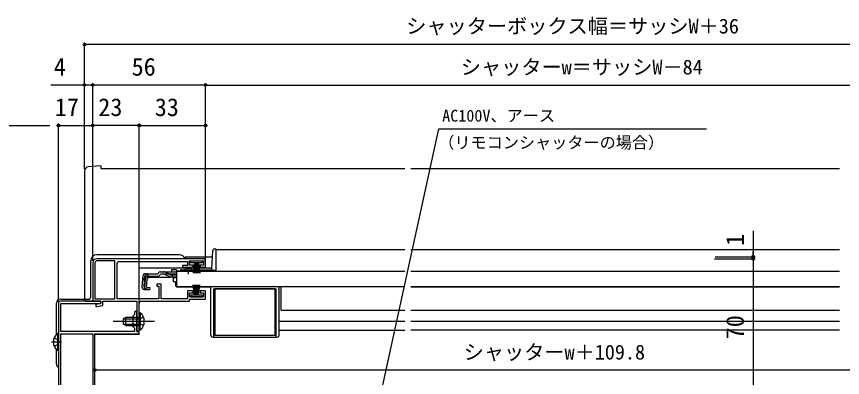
# Model space of a CAD drawing. Units: millimetres, scale not verified. Extents: x -525 to 525, y -783 to 778.
# Drawn here: x -276.8 to 132.8, y -472.5 to -293.8 of the extents above; entities that cross this region are included whole.
import ezdxf
from ezdxf.enums import TextEntityAlignment as Align

# ---------------------------------------------------------------- set-up
doc = ezdxf.new("R2010")
doc.units = ezdxf.units.MM
doc.header["$LTSCALE"] = 4
for name, color, linetype in [('0-2_YKK_11', 7, 'Continuous'), ('0-4_YKK_12', 2, 'Continuous'), ('0-5_YKK_13', 4, 'Continuous'), ('0-7_YKK_D', 6, 'Continuous')]:
    doc.layers.add(name, color=color, linetype=linetype)
doc.styles.add('ＭＳ ゴシック', font='')
doc.styles.get('ＭＳ ゴシック').set_extended_font_data('MS Gothic')

msp = doc.modelspace()

# ---------------------------------------------------------------- linework, layer by layer
at = {"layer": '0-2_YKK_11'}
msp.add_line((-184.495, -413.699), (-236.995, -413.699), dxfattribs=at)
for points in [[(-238.995, -415.699), (-238.995, -434.699), (-234.995, -434.699), (-234.995, -435.899), (-237.495, -436.399), (-237.495, -437.399), (-236.886, -437.399), (-233.995, -436.82), (-233.995, -434.699), (-217.095, -434.699), (-217.095, -449.699), (-215.895, -449.699), (-215.895, -445.157), (-216.015, -444.974), (-216.015, -444.424), (-215.895, -444.24), (-215.895, -435.699)], [(-237.895, -415.699), (-237.895, -433.599), (-227.995, -433.599)], [(-227.995, -433.599), (-227.995, -414.799), (-236.995, -414.799)], [(-214.895, -434.699), (-190.995, -434.699), (-190.995, -433.699), (-182.995, -433.699), (-182.995, -429.599), (-185.745, -429.599), (-185.745, -430.499), (-183.995, -430.499), (-183.995, -432.599), (-190.995, -432.599), (-190.995, -430.499), (-189.245, -430.499), (-189.245, -429.599), (-191.995, -429.599), (-191.995, -433.599), (-204.995, -433.599), (-204.995, -426.199), (-207.195, -426.199), (-207.195, -427.199), (-206.195, -427.199), (-206.195, -433.499), (-226.895, -433.499), (-226.895, -416.099)], [(-225.895, -415.099), (-191.995, -415.099), (-191.995, -416.999), (-194.495, -416.999), (-194.495, -417.799), (-189.245, -417.799), (-189.245, -416.899), (-190.995, -416.899), (-190.995, -414.799), (-183.995, -414.799), (-183.995, -416.899), (-185.745, -416.899), (-185.745, -417.799), (-182.995, -417.799), (-182.995, -415.199)], [(-255.995, -435.699), (-255.995, -540.699), (-275.995, -540.699), (-275.995, -542.699), (-275.295, -542.699), (-275.295, -541.899), (-263.695, -541.899), (-263.695, -542.699), (-263.295, -542.699), (-262.995, -542.399), (-262.695, -542.099), (-256.295, -542.099), (-255.995, -542.399), (-255.695, -542.699), (-254.795, -542.699), (-254.795, -538.699), (-235.895, -538.699)], [(-218.295, -440.299), (-218.295, -441.299), (-219.095, -442.099), (-219.095, -447.299), (-218.295, -448.099), (-218.295, -449.699), (-254.795, -449.699), (-254.795, -435.899), (-234.995, -435.899), (-234.995, -434.699), (-254.995, -434.699)], [(-235.895, -530.699), (-237.895, -530.699), (-237.895, -450.899), (-215.995, -450.899), (-215.995, -449.699), (-217.095, -449.699), (-217.095, -445.157), (-217.215, -444.974), (-217.215, -444.424), (-217.095, -444.24), (-217.095, -440.299)]]:
    msp.add_lwpolyline(points, dxfattribs=at)
msp.add_lwpolyline([(-238.995, -450.899), (-238.995, -537.499), (-254.795, -537.499), (-254.795, -450.899)], close=True, dxfattribs=at)
for centre, radius, start, end in [((-236.995, -415.699), 2, 90.00002, 180), ((-236.995, -415.699), 0.9, 90.00001, 179.99999), ((-225.895, -416.099), 1, 90.00001, 179.99999), ((-184.495, -415.199), 1.5, 0.00001, 89.99999), ((-254.995, -435.699), 1, 90.00001, 179.99999), ((-214.895, -435.699), 1, 90.00001, 179.99999), ((-217.695, -440.299), 0.6, 359.99999, 180.00001)]:
    msp.add_arc(centre, radius, start, end, dxfattribs=at)
at = {"layer": '0-4_YKK_12'}
for p, q in [((-177.993, -409.099), (-84.244, -409.099)), ((-177.993, -409.099), (-177.993, -419.402)), ((-81.244, -409.097), (131.255, -409.097)), ((-192.995, -412.697), (-192.995, -413.699)), ((-192.995, -412.697), (-179.675, -412.697)), ((-215.995, -433.499), (-215.995, -418.197)), ((-215.995, -418.197), (-179.949, -418.197)), ((-197.496, -419.599), (-194.246, -419.599)), ((-192.995, -417.799), (-192.995, -418.197)), ((-195.993, -427.399), (-195.993, -427.599)), ((-84.244, -427.599), (-195.993, -427.599)), ((-145.493, -439.095), (-145.493, -427.599)), ((-81.244, -427.597), (131.255, -427.597)), ((-215.995, -451.199), (-215.995, -435.199)), ((-145.493, -439.095), (-84.244, -439.095)), ((-81.244, -439.094), (131.255, -439.094)), ((-146.493, -444.599), (-84.244, -444.599)), ((-81.244, -444.597), (131.255, -444.597)), ((-146.493, -449.099), (-84.244, -449.099)), ((131.255, -449.097), (-81.244, -449.097)), ((-215.995, -451.199), (-237.895, -451.199))]:
    msp.add_line(p, q, dxfattribs=at)
at = {"layer": '0-5_YKK_13'}
for p, q in [((-234.996, -367.699), (-241.171, -368.239)), ((-242.996, -370.231), (-242.996, -433.699)), ((-81.244, -368.999), (131.255, -368.999)), ((-178.507, -408.799), (-177.996, -408.799)), ((-177.996, -408.799), (-177.996, -419.599)), ((-195.996, -411.699), (-236.995, -411.699)), ((-179.971, -418.625), (-179.506, -409.746)), ((-239.995, -432.699), (-239.995, -414.699)), ((-191.496, -421.319), (-191.496, -417.695)), ((-188.495, -415.699), (-189.195, -420.799)), ((-188.795, -420.799), (-188.295, -415.699)), ((-188.095, -415.699), (-188.445, -420.799)), ((-188.145, -420.799), (-187.895, -415.699)), ((-187.695, -415.699), (-187.895, -420.799)), ((-187.495, -415.699), (-187.495, -420.799)), ((-187.295, -415.699), (-187.095, -420.799)), ((-186.845, -420.799), (-187.095, -415.699)), ((-186.895, -415.699), (-186.545, -420.799)), ((-186.195, -420.799), (-186.695, -415.699)), ((-186.495, -415.699), (-185.795, -420.799)), ((-211.021, -421.119), (-214.283, -424.107)), ((-212.922, -421.119), (-206.564, -421.119)), ((-206.564, -421.119), (-206.535, -421.008)), ((-203.866, -421.319), (-205.381, -421.319)), ((-205.375, -420.119), (-203.929, -420.119)), ((-203.929, -420.119), (-197.496, -420.119)), ((-197.496, -421.319), (-203.866, -421.319)), ((-203.013, -421.51), (-200.902, -422.507)), ((-200.944, -421.47), (-202.97, -420.363)), ((-199.985, -421.715), (-197.496, -421.715)), ((-197.496, -419.119), (-197.496, -420.119)), ((-197.496, -419.799), (-84.244, -419.799)), ((-197.496, -420.119), (-197.496, -419.889)), ((-195.504, -419.599), (-194.246, -419.599)), ((-195.004, -419.099), (-193.37, -419.099)), ((-194.246, -419.799), (-194.246, -419.466)), ((-194.246, -419.466), (-188.746, -419.466)), ((-194.246, -419.799), (-188.746, -419.799)), ((-189.623, -419.099), (-180.471, -419.099)), ((-188.746, -419.799), (-188.746, -419.466)), ((-188.746, -419.599), (-179.996, -419.599)), ((-179.996, -418.77), (-179.996, -419.524)), ((-177.996, -419.524), (-179.996, -419.524)), ((-177.996, -419.599), (-179.996, -419.599)), ((-81.244, -419.797), (131.255, -419.797)), ((-214.117, -422.214), (-214.587, -427.586)), ((-213.551, -427.677), (-213.073, -422.214)), ((-212.795, -422.204), (-213.274, -427.678)), ((-212.795, -422.204), (-213.084, -422.175)), ((-212.356, -427.781), (-211.878, -422.319)), ((-211.1, -422.819), (-211.993, -423.637)), ((-211.878, -422.319), (-206.564, -422.319)), ((-211.1, -422.819), (-200.896, -422.819)), ((-200.048, -422.698), (-197.496, -422.698)), ((-197.993, -423.099), (-198.993, -423.099)), ((-198.993, -425.099), (-198.993, -423.099)), ((-197.993, -425.099), (-198.993, -425.099)), ((-197.993, -422.698), (-197.993, -423.099)), ((-197.993, -425.099), (-197.993, -426.599)), ((-213.496, -428.886), (-210.767, -429.125)), ((-210.741, -428.836), (-212.459, -428.663)), ((-212.356, -427.781), (-210.662, -427.93)), ((-210.662, -427.93), (-210.767, -429.125)), ((-196.993, -427.599), (-180.493, -427.599)), ((-195.993, -427.399), (-195.993, -427.599)), ((-188.495, -431.699), (-189.195, -426.599)), ((-188.795, -426.599), (-188.295, -431.699)), ((-188.095, -431.699), (-188.445, -426.599)), ((-188.145, -426.599), (-187.895, -431.699)), ((-187.695, -431.699), (-187.895, -426.599)), ((-187.495, -431.699), (-187.495, -426.599)), ((-187.295, -431.699), (-187.095, -426.599)), ((-186.845, -426.599), (-187.095, -431.699)), ((-186.895, -431.699), (-186.545, -426.599)), ((-186.195, -426.599), (-186.695, -431.699)), ((-186.495, -431.699), (-185.795, -426.599)), ((-180.493, -451.499), (-180.493, -427.599)), ((-178.993, -452.499), (-178.993, -428.599)), ((-178.993, -428.599), (-147.993, -428.599)), ((-147.993, -452.499), (-147.993, -428.599)), ((-146.493, -451.499), (-146.493, -427.599)), ((-81.244, -427.397), (131.255, -427.397)), ((-254.995, -433.699), (-240.995, -433.699)), ((-256.995, -451.111), (-256.995, -435.699)), ((-241.996, -434.699), (-238.996, -434.699)), ((-238.996, -434.699), (-238.996, -434.399)), ((-215.895, -440.45), (-215.895, -446.7)), ((-215.895, -440.45), (-215.386, -440.45)), ((-215.386, -440.45), (-215.386, -446.7)), ((-208.395, -444.7), (-228.895, -444.7)), ((-222.495, -442.7), (-223.895, -443.4)), ((-223.895, -443.4), (-223.895, -446)), ((-222.495, -446.7), (-223.895, -446)), ((-223.803, -443.355), (-215.895, -443.355)), ((-223.803, -446.046), (-215.895, -446.046)), ((-222.495, -446.7), (-222.495, -442.7)), ((-215.386, -448.95), (-215.386, -442.7)), ((-222.495, -446.7), (-215.895, -446.7)), ((-215.895, -448.95), (-215.386, -448.95)), ((-256.504, -450.649), (-256.504, -459.149)), ((-255.995, -450.649), (-256.504, -450.649)), ((-255.995, -450.649), (-255.995, -459.149)), ((-255.995, -452.899), (-255.995, -456.899)), ((-179.493, -452.499), (-147.493, -452.499)), ((-259.486, -454.899), (-254.4, -454.899)), ((-256.995, -465.699), (-256.995, -458.686)), ((-255.995, -459.149), (-256.504, -459.149))]:
    msp.add_line(p, q, dxfattribs=at)
for points in [[(-234.996, -367.699), (-234.996, -368.999), (-84.244, -368.999)], [(-197.496, -419.119), (-199.996, -419.119), (-199.996, -420.119)], [(-197.496, -419.799), (-197.496, -427.399), (-84.244, -427.399)], [(-215.895, -448.95), (-215.895, -442.7), (-222.495, -442.7)], [(-213.799, -442.625), (-215.706, -443.555), (-216.314, -444.7)], [(-213.799, -446.775), (-215.706, -445.845), (-216.314, -444.7)], [(-258.091, -452.824), (-256.184, -453.754), (-255.575, -454.899)], [(-258.091, -456.974), (-256.184, -456.044), (-255.575, -454.899)]]:
    msp.add_lwpolyline(points, dxfattribs=at)
for points in [[(-184.495, -414.799), (-184.495, -415.699), (-190.495, -415.699), (-190.495, -414.799)], [(-148.493, -451.599), (-148.493, -428.599), (-178.493, -428.599), (-178.493, -451.599)], [(-184.495, -432.599), (-184.495, -431.699), (-190.495, -431.699), (-190.495, -432.599)]]:
    msp.add_lwpolyline(points, close=True, dxfattribs=at)
for centre, radius, start, end in [((-240.996, -370.231), 2, 95, 180), ((-178.507, -409.799), 1, 90, 177), ((-236.995, -414.699), 3, 90, 180), ((-195.995, -414.699), 3, 19.47154, 90), ((-212.922, -422.319), 1.2, 90, 175), ((-211.878, -422.319), 1.2, 90, 175), ((-206.564, -421.119), 1.2, 270, 350.40593), ((-205.375, -421.319), 1.2, 90, 165), ((-203.929, -422.119), 2, 61.34821, 90), ((-203.866, -423.319), 2, 64.72727, 90), ((-199.985, -419.715), 2, 241.34821, 270), ((-200.896, -420.919), 1.9, 291.09634, 347.8468), ((-195.004, -419.599), 0.5, 90, 178), ((-191.496, -424.799), 6, 62.72039, 117.27961), ((-180.471, -418.599), 0.5, 270, 357), ((-200.048, -420.698), 2, 244.72727, 270), ((-200.896, -420.919), 1.9, 270, 291.09634), ((-213.392, -427.691), 1.2, 175, 265), ((-212.356, -427.781), 1.2, 175, 265), ((-212.368, -427.757), 0.91, 175, 264.23615), ((-196.993, -426.599), 1, 180, 270), ((-254.995, -435.699), 2, 90, 180), ((-241.996, -433.699), 1, 180, 270), ((-240.995, -432.699), 1, 270, 0), ((-218.926, -444.7), 5.531, 309.79413, 50.20587), ((-252.964, -454.899), 5.531, 129.79413, 230.20587), ((-179.493, -451.499), 1, 180, 270), ((-147.493, -451.499), 1, 270, 0), ((-254.995, -465.699), 2, 180, 239.99939)]:
    msp.add_arc(centre, radius, start, end, dxfattribs=at)
at = {"layer": '0-7_YKK_D'}
for p, q in [((-242.996, -369.231), (-242.996, -306.699)), ((293.006, -307.699), (-242.996, -307.699)), ((-242.996, -369.231), (-242.996, -326.699)), ((-238.995, -414.699), (-238.995, -326.699)), ((-238.995, -414.699), (-238.995, -326.699)), ((-182.995, -414.199), (-182.995, -326.699)), ((-182.995, -414.199), (-182.995, -326.699)), ((-182.995, -327.699), (-238.995, -327.699)), ((-182.995, -327.699), (233.005, -327.699)), ((-255.995, -434.699), (-255.995, -346.699)), ((-255.995, -347.699), (-238.995, -347.699)), ((-238.995, -414.699), (-238.995, -346.699)), ((-238.995, -414.699), (-238.995, -346.699)), ((-215.995, -347.699), (-238.995, -347.699)), ((-215.995, -447.499), (-215.995, -346.699)), ((-215.995, -447.499), (-215.995, -346.699)), ((-215.995, -347.699), (-182.995, -347.699)), ((-182.995, -414.199), (-182.995, -346.699)), ((69.564, -412.697), (89.502, -412.697)), ((88.502, -412.697), (88.502, -410.147)), ((88.502, -412.697), (88.502, -413.699)), ((69.242, -413.699), (89.502, -413.699)), ((69.242, -413.699), (89.502, -413.699)), ((88.502, -413.699), (88.502, -416.249)), ((88.502, -413.699), (88.502, -483.7)), ((287.905, -468.799), (-237.895, -468.799))]:
    msp.add_line(p, q, dxfattribs=at)
for points in [[(-238.995, -327.699), (-242.996, -327.699), (-259.665, -327.699)], [(-359.5, -421.423), (-358.84, -418.96), (-339.746, -347.699), (-260.21, -347.699)], [(-110.495, -546.693), (-109.951, -544.202), (-67.396, -349.346), (65.404, -349.346)], [(88.502, -399.87), (88.502, -412.697), (88.502, -413.699)]]:
    msp.add_lwpolyline(points, dxfattribs=at)
for centre in [(-242.996, -307.699), (-242.996, -327.699), (-238.995, -327.699), (-238.995, -327.699), (-182.995, -327.699), (-182.995, -327.699), (-255.995, -347.699), (-238.995, -347.699), (-238.995, -347.699), (-215.995, -347.699), (-215.995, -347.699), (-182.995, -347.699), (88.502, -412.697), (88.502, -413.699), (88.502, -413.699), (-237.895, -468.799)]:
    msp.add_circle(centre, 0.637, dxfattribs=at)

# ---------------------------------------------------------------- texts
at = {"layer": '0-7_YKK_D', "style": 'ＭＳ ゴシック'}
for s, height, p in [('シャッターボックス幅＝サッシW＋36', 7.331, (-83.546, -304.392)), ('4', 8.798, (-258.278, -325.699)), ('56', 8.798, (-219.688, -325.699)), ('シャッターw＝サッシW－84', 7.331, (-56.472, -324.676)), ('17', 8.798, (-257.778, -345.699)), ('23', 8.798, (-236.222, -345.699)), ('33', 8.798, (-208.222, -345.699)), ('AC100V、アース', 5.865, (-65.706, -347.575)), ('（リモコンシャッターの場合）', 5.865, (-67.66, -360.875)), ('シャッターw＋109.8', 7.331, (-55.052, -465.776))]:
    msp.add_text(s, height=height, dxfattribs=at).set_placement(p, align=Align.BOTTOM_LEFT)
for s, p in [('1', (86.502, -407.324)), ('70', (86.502, -453.597))]:
    msp.add_text(s, height=8.798, rotation=90, dxfattribs=at).set_placement(p, align=Align.BOTTOM_LEFT)

doc.saveas('drawing.dxf')
